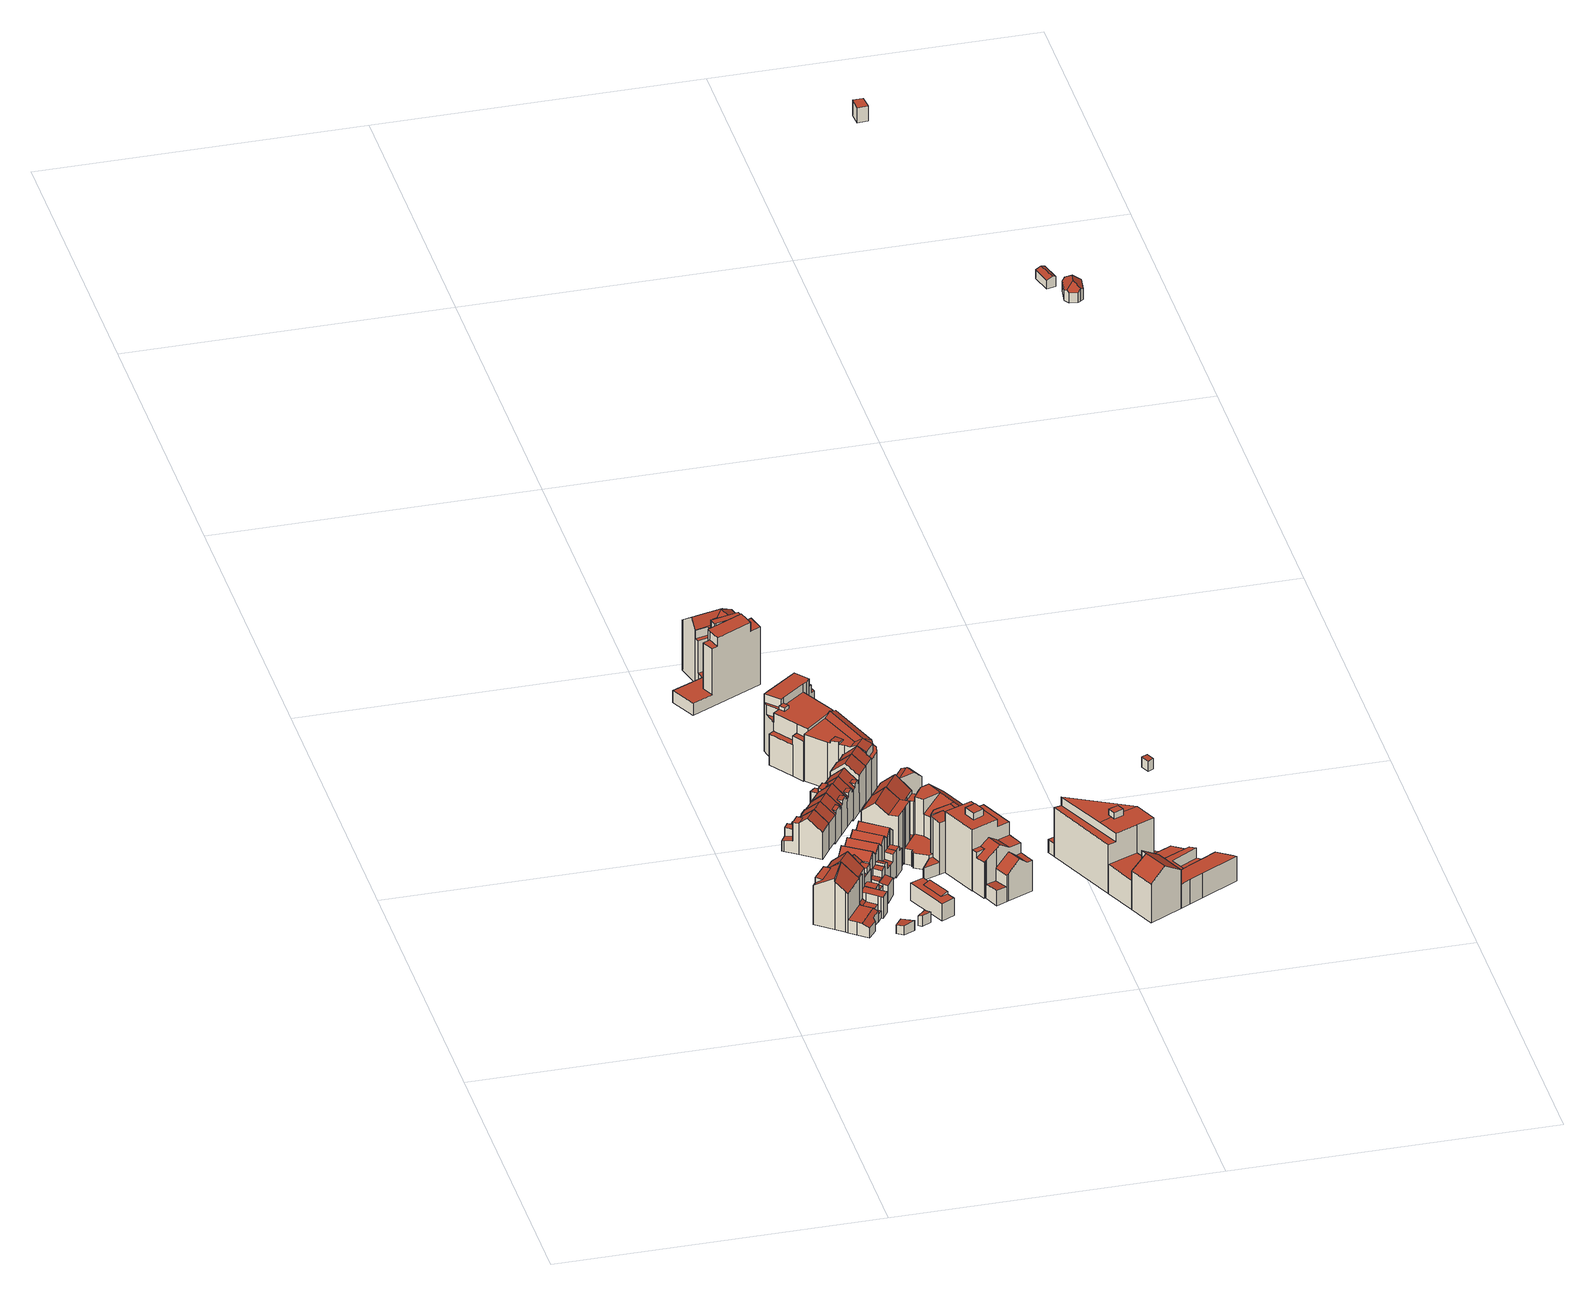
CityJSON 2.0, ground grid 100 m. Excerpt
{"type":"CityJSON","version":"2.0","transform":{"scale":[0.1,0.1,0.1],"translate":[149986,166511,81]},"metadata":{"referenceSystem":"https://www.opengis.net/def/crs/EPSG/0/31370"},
"CityObjects":{
"building1":{"type":"Building","attributes":{"name":"BUILDING","measuredHeight":17.56,"class":"1"},"geometry":[{"type":"MultiSurface","lod":"2","boundaries":[[[0,1,2,3,4]],[[5,6,7,8]],[[9,10,11,12,13]],[[4,14,15,16,17,0]],[[18,19,20,13,21,22,23,7,6]],[[24,9,20,19,25]],[[1,12,11,2]],[[26,15,14,27]],[[28,16,15,26]],[[25,19,18,5,8,23,22,29]],[[30,21,13,12,1,31]],[[32,3,2,33]],[[34,17,16,28]],[[35,10,9,24]],[[31,1,0,17,34]],[[29,22,21,30]],[[27,14,4,3,32]],[[33,2,11,10,35]],[[7,23,8]],[[5,18,6]],[[20,9,13]],[[25,29,30,31,34,28,26,27,32,33,35,24]]],"semantics":{"surfaces":[{"type":"RoofSurface"},{"type":"WallSurface"},{"type":"GroundSurface"}],"values":[0,0,0,0,0,1,1,1,1,1,1,1,1,1,1,1,1,1,1,1,1,2]}}]},
"building2":{"type":"Building","attributes":{"name":"BUILDING","measuredHeight":17.77,"class":"1"},"geometry":[{"type":"MultiSurface","lod":"2","boundaries":[[[36,37,38,39]],[[39,40,41,36]],[[42,43,44,45]],[[46,47,48,43,42]],[[49,50,51,52,53,54,55,56,57,58,59]],[[47,60,61,62,63,48]],[[64,65,66,67]],[[42,45,57,56]],[[68,63,62,69]],[[70,54,53,71]],[[46,42,56,55]],[[72,52,51,73]],[[74,64,67,75]],[[75,67,66,40,39,38,76]],[[76,38,44,43,48,63,68]],[[77,50,49,64,74]],[[78,60,47,46,55,54,70]],[[69,62,61,79]],[[58,57,37,36]],[[59,58,36,41]],[[71,53,52,72]],[[49,59,41,65,64]],[[73,51,50,77]],[[41,40,66,65]],[[79,61,60,78]],[[45,44,38,37,57]],[[69,79,78,70,71,72,73,77,74,75,76,68]]],"semantics":{"surfaces":[{"type":"RoofSurface"},{"type":"WallSurface"},{"type":"GroundSurface"}],"values":[0,0,0,0,0,0,0,1,1,1,1,1,1,1,1,1,1,1,1,1,1,1,1,1,1,1,2]}}]},
"building3":{"type":"Building","attributes":{"description":"NFR_EURO_U -","name":"BUILDING","measuredHeight":13.26,"class":"1"},"geometry":[{"type":"MultiSurface","lod":"2","boundaries":[[[80,81,82,83,84,85]],[[86,87,88,89,90,91,92],[93,94,95,96]],[[97,98,99]],[[100,98,97,101,102,90,89]],[[97,99,101]],[[103,95,94,104]],[[105,106,107,108,109]],[[109,110,111,112,113,114,88,87,86,106,105]],[[93,94,104]],[[115,116,117,118,119,102,101,99,98,100]],[[96,103,95]],[[85,84,83,82,91,90,102,119,120,121,122,123,124]],[[109,108,80,85,124,125,110]],[[103,96,93,104]],[[106,86,92,91,82,81,107]],[[108,107,81,80]],[[114,126,115,100,89,88]],[[110,125,124,123,122,121,120,119,118,117,116,115,126,114,113,112,111]]],"semantics":{"surfaces":[{"type":"RoofSurface"},{"type":"WallSurface"},{"type":"GroundSurface"}],"values":[0,0,0,0,0,0,0,1,1,1,1,1,1,1,1,1,1,2]}}]},
"building4":{"type":"Building","attributes":{"name":"BUILDING","measuredHeight":12.92,"class":"1"},"geometry":[{"type":"MultiSurface","lod":"2","boundaries":[[[127,128,129,130]],[[131,132,133,134,135,136]],[[137,138,128,127,139,140,141,142]],[[143,144,145,146,147]],[[148,149,137,142,150]],[[151,139,127,130,152]],[[153,145,144,134,133,154]],[[152,130,129,155]],[[154,133,132,156]],[[149,148,135,143,147]],[[156,132,131,140,139,151]],[[155,129,128,138,157]],[[150,142,141]],[[148,150,141,136,135]],[[158,146,145,153]],[[141,140,131,136]],[[157,138,137,149,147,146,158]],[[135,134,144,143]],[[153,154,156,151,152,155,157,158]]],"semantics":{"surfaces":[{"type":"RoofSurface"},{"type":"WallSurface"},{"type":"GroundSurface"}],"values":[0,0,0,0,0,1,1,1,1,1,1,1,1,1,1,1,1,1,2]}}]},
"building5":{"type":"Building","attributes":{"name":"BUILDING","measuredHeight":3.35,"class":"1"},"geometry":[{"type":"MultiSurface","lod":"2","boundaries":[[[159,160,161,162]],[[163,161,160,164]],[[165,162,161,163]],[[164,160,159,166]],[[166,159,162,165]],[[166,165,163,164]]],"semantics":{"surfaces":[{"type":"RoofSurface"},{"type":"WallSurface"},{"type":"GroundSurface"}],"values":[0,1,1,1,1,2]}}]},
"building6":{"type":"Building","attributes":{"name":"BUILDING","measuredHeight":14.87,"class":"1"},"geometry":[{"type":"MultiSurface","lod":"2","boundaries":[[[167,168,169,170,171,172]],[[173,174,175,176]],[[177,178,179,167,172]],[[180,181,182,183,184]],[[185,186,187,188,189,190]],[[171,170,173,176,183]],[[191,190,189,192]],[[193,178,177,181,180,194]],[[195,188,187,174,173,170,169,196]],[[177,172,182,181]],[[197,168,167,179,198]],[[194,180,185,190,191]],[[196,169,168,197]],[[180,184,175,186,185]],[[175,174,187,186]],[[198,179,178,193]],[[192,189,188,195]],[[172,171,183,182]],[[184,183,176,175]],[[197,198,193,194,191,192,195,196]]],"semantics":{"surfaces":[{"type":"RoofSurface"},{"type":"WallSurface"},{"type":"GroundSurface"}],"values":[0,0,0,0,0,1,1,1,1,1,1,1,1,1,1,1,1,1,1,2]}}]},
"building7":{"type":"Building","attributes":{"name":"BUILDING","measuredHeight":12.76,"class":"1"},"geometry":[{"type":"MultiSurface","lod":"2","boundaries":[[[199,200,201,202,203,204]],[[205,206,207,208,209,210,211]],[[203,202,212,213]],[[214,207,206,215]],[[216,204,203,213,217]],[[200,199,205,211]],[[151,201,200,211,210,156]],[[217,213,212,152]],[[215,206,205,199,204,216]],[[218,208,207,214]],[[154,209,208,218]],[[152,212,202,201,151]],[[156,210,209,154]],[[154,218,214,215,216,217,152,151,156]]],"semantics":{"surfaces":[{"type":"RoofSurface"},{"type":"WallSurface"},{"type":"GroundSurface"}],"values":[0,0,0,1,1,1,1,1,1,1,1,1,1,2]}}]},
"building8":{"type":"Building","attributes":{"name":"BUILDING","measuredHeight":14.96,"class":"1"},"geometry":[{"type":"MultiSurface","lod":"2","boundaries":[[[219,179,178,220,221,222]],[[223,224,225,219,222]],[[226,227,228,229,230]],[[231,232,233,234]],[[222,221,231,228,227]],[[235,225,224,236]],[[231,234,229,228]],[[221,220,232,231]],[[194,233,232,220,178,193]],[[223,222,227,226]],[[237,230,229,234,233,194]],[[193,178,179,198]],[[198,179,219,225,235]],[[236,224,223,226,230,237]],[[198,235,236,237,194,193]]],"semantics":{"surfaces":[{"type":"RoofSurface"},{"type":"WallSurface"},{"type":"GroundSurface"}],"values":[0,0,0,0,1,1,1,1,1,1,1,1,1,1,2]}}]},
"building9":{"type":"Building","attributes":{"name":"BUILDING","measuredHeight":13.38,"class":"1"},"geometry":[{"type":"MultiSurface","lod":"2","boundaries":[[[238,239,240,241]],[[242,243,244,245]],[[246,247,248,249,250,251,252,253]],[[246,254,255,256,257,247]],[[258,259,251,250]],[[260,240,239,244,243,261]],[[262,248,247,257,263]],[[261,243,242,255,254,264]],[[263,257,241,240,260]],[[256,255,242,245]],[[258,250,249]],[[251,259,252]],[[257,256,245,238,241]],[[245,244,239,238]],[[265,253,252,259,258,249,248,262]],[[264,254,246,253,265]],[[260,261,264,265,262,263]]],"semantics":{"surfaces":[{"type":"RoofSurface"},{"type":"WallSurface"},{"type":"GroundSurface"}],"values":[0,0,0,0,0,1,1,1,1,1,1,1,1,1,1,1,2]}}]},
"building10":{"type":"Building","attributes":{"name":"BUILDING","measuredHeight":3.62,"class":"1"},"geometry":[{"type":"MultiSurface","lod":"2","boundaries":[[[266,267,268,269,270]],[[271,268,267,272]],[[273,270,269,274]],[[272,267,266,275]],[[274,269,268,271]],[[275,266,270,273]],[[273,274,271,272,275]]],"semantics":{"surfaces":[{"type":"RoofSurface"},{"type":"WallSurface"},{"type":"GroundSurface"}],"values":[0,1,1,1,1,1,2]}}]},
"building11":{"type":"Building","attributes":{"name":"BUILDING","measuredHeight":14.29,"class":"1"},"geometry":[{"type":"MultiSurface","lod":"2","boundaries":[[[276,277,278,279,280]],[[281,282,283,284]],[[285,286,287,288,289,290]],[[288,291,224,292,289]],[[293,224,291,294]],[[295,282,281,278,277,296]],[[289,292,276,280]],[[297,286,285,283,282,295]],[[294,291,288,287,298]],[[281,284,279,278]],[[290,289,280,279,284]],[[298,287,286,297]],[[285,290,284,283]],[[296,277,276,292,224,293]],[[294,298,297,295,296,293]]],"semantics":{"surfaces":[{"type":"RoofSurface"},{"type":"WallSurface"},{"type":"GroundSurface"}],"values":[0,0,0,0,1,1,1,1,1,1,1,1,1,1,2]}}]},
"building12":{"type":"Building","attributes":{"name":"BUILDING","measuredHeight":13.66,"class":"1"},"geometry":[{"type":"MultiSurface","lod":"2","boundaries":[[[299,300,301,302]],[[303,304,305,306]],[[307,308,299,302,309,310,306,305]],[[311,308,307,304,303,310,309,312]],[[305,304,307]],[[313,301,300,314]],[[312,309,302,301,313]],[[314,300,299,308,311]],[[303,306,310]],[[313,314,311,312]]],"semantics":{"surfaces":[{"type":"RoofSurface"},{"type":"WallSurface"},{"type":"GroundSurface"}],"values":[0,0,0,1,1,1,1,1,1,2]}}]},
"building13":{"type":"Building","attributes":{"name":"BUILDING","measuredHeight":15.07,"class":"1"},"geometry":[{"type":"MultiSurface","lod":"2","boundaries":[[[315,287,286,285,316]],[[315,316,317,318,319]],[[320,321,322,323,324]],[[325,326,327,283,282]],[[317,316,327,326]],[[318,317,326,324,323]],[[328,287,315,319,329]],[[330,286,287,328]],[[331,321,320,325,282,332]],[[326,325,320,324]],[[316,285,283,327]],[[332,282,283,285,286,330]],[[333,322,321,331]],[[329,319,318,323,322,333]],[[328,329,333,331,332,330]]],"semantics":{"surfaces":[{"type":"RoofSurface"},{"type":"WallSurface"},{"type":"GroundSurface"}],"values":[0,0,0,0,1,1,1,1,1,1,1,1,1,1,2]}}]},
"building14":{"type":"Building","attributes":{"name":"BUILDING","measuredHeight":6.71,"class":"1"},"geometry":[{"type":"MultiSurface","lod":"2","boundaries":[[[334,335,336,337,338,339,340,341]],[[342,336,335,343,344]],[[345,338,337,342,344,346]],[[347,341,340,348]],[[336,342,337]],[[348,340,339,349]],[[346,344,343,334,341,347]],[[343,335,334]],[[349,339,338,345]],[[348,349,345,346,347]]],"semantics":{"surfaces":[{"type":"RoofSurface"},{"type":"WallSurface"},{"type":"GroundSurface"}],"values":[0,0,1,1,1,1,1,1,1,2]}}]},
"building15":{"type":"Building","attributes":{"name":"BUILDING","measuredHeight":13.35,"class":"1"},"geometry":[{"type":"MultiSurface","lod":"2","boundaries":[[[350,351,352,353,354,355,356,357]],[[352,358,359,360,361,353]],[[362,363,357,356]],[[364,365,366,367]],[[366,365,360,359]],[[362,356,355]],[[357,363,350]],[[368,367,366,359,358,369]],[[369,358,352,351,370]],[[371,354,353,361,364,367,368]],[[365,364,361,360]],[[370,351,350,363,362,355,354,371]],[[368,369,370,371]]],"semantics":{"surfaces":[{"type":"RoofSurface"},{"type":"WallSurface"},{"type":"GroundSurface"}],"values":[0,0,0,0,1,1,1,1,1,1,1,1,2]}}]},
"building16":{"type":"Building","attributes":{"name":"BUILDING","measuredHeight":21.47,"class":"1"},"geometry":[{"type":"MultiSurface","lod":"2","boundaries":[[[372,373,374,375,376,377,378,379]],[[380,381,382,383]],[[372,380,383,373]],[[384,375,374,385]],[[386,382,381,387]],[[388,379,378,389]],[[390,376,375,384]],[[385,374,373,383,382,386]],[[387,381,380,372,379,388]],[[391,377,376,390]],[[389,378,377,391]],[[386,387,388,389,391,390,384,385]]],"semantics":{"surfaces":[{"type":"RoofSurface"},{"type":"WallSurface"},{"type":"GroundSurface"}],"values":[0,0,0,1,1,1,1,1,1,1,1,2]}}]},
"building17":{"type":"Building","attributes":{"name":"BUILDING","measuredHeight":14.18,"class":"1"},"geometry":[{"type":"MultiSurface","lod":"2","boundaries":[[[392,393,394,395]],[[396,397,398,352,399,400,394,393]],[[401,402,403,404]],[[398,405,406,407,352]],[[395,394,400]],[[408,407,406,401,409]],[[406,405,402,401]],[[410,404,403,411]],[[393,392,396]],[[411,403,402,412]],[[412,402,405,398,397,413]],[[413,397,396,392,395,400,399,414]],[[409,401,404,410]],[[414,399,352,407,408]],[[408,409,410,411,412,413,414]]],"semantics":{"surfaces":[{"type":"RoofSurface"},{"type":"WallSurface"},{"type":"GroundSurface"}],"values":[0,0,0,0,1,1,1,1,1,1,1,1,1,1,2]}}]},
"building18":{"type":"Building","attributes":{"name":"BUILDING","measuredHeight":15.66,"class":"1"},"geometry":[{"type":"MultiSurface","lod":"2","boundaries":[[[415,416,417,418]],[[415,418,419,420]],[[413,419,418,417,412]],[[412,417,416,421]],[[421,416,415,420,422]],[[422,420,419,413]],[[412,421,422,413]]],"semantics":{"surfaces":[{"type":"RoofSurface"},{"type":"WallSurface"},{"type":"GroundSurface"}],"values":[0,0,1,1,1,1,2]}}]},
"building19":{"type":"Building","attributes":{"name":"BUILDING","measuredHeight":22.02,"class":"1"},"geometry":[{"type":"MultiSurface","lod":"2","boundaries":[[[423,424,425,426,427]],[[428,429,430,431]],[[432,433,434,381,435]],[[432,435,436,437,438,439,440]],[[441,440,439,427,426,442]],[[439,438,423,427]],[[442,426,425,443]],[[444,381,434,445]],[[446,436,435,381,444]],[[447,433,432,440,441]],[[438,437,429,428,423]],[[448,430,429,437,436,446]],[[424,423,428,431]],[[443,425,424,431,430,448]],[[445,434,433,447]],[[444,445,447,441,442,443,448,446]]],"semantics":{"surfaces":[{"type":"RoofSurface"},{"type":"WallSurface"},{"type":"GroundSurface"}],"values":[0,0,0,0,1,1,1,1,1,1,1,1,1,1,1,2]}}]},
"building20":{"type":"Building","attributes":{"description":"R4029863_H","name":"BUILDING","class":"1"},"geometry":[{"type":"MultiSurface","lod":"2","boundaries":[[[449,450,451,452,453]],[[454,455,456,457,458,459,460,461,462,463]],[[464,465,466,467]],[[468,469,470,471,472]],[[473,474,475,476,477]],[[478,479,480,481,482,483]],[[484,485,472,471,486]],[[487,451,452,474,475,488]],[[481,482,455,456,467]],[[466,467,456,457]],[[489,462,450,451,487]],[[453,449,484,485]],[[461,460,490,491]],[[485,472,477,473]],[[486,484,463,454]],[[478,479,470,471]],[[482,483,486,454,455]],[[472,468,476,477]],[[449,450,462,463,484]],[[475,488,492,469,468,476]],[[493,459,460,490]],[[492,493,459,458,465,464,480,479,470,469]],[[480,481,467,464]],[[483,478,471,486]],[[462,461,491,489]],[[452,453,485,473,474]],[[465,466,457,458]],[[488,492,493,490,491,489,487]]],"semantics":{"surfaces":[{"type":"RoofSurface"},{"type":"WallSurface"},{"type":"GroundSurface"}],"values":[0,0,0,0,0,0,0,1,1,1,1,1,1,1,1,1,1,1,1,1,1,1,1,1,1,1,1,2]}}]},
"building21":{"type":"Building","attributes":{"name":"BUILDING","measuredHeight":16,"class":"1"},"geometry":[{"type":"MultiSurface","lod":"2","boundaries":[[[494,495,496,497]],[[415,420,498,499,500]],[[501,502,503,415,500,504]],[[497,496,505,506,507]],[[508,505,496,495,509]],[[503,502,497,507]],[[510,504,500,499,511]],[[512,498,420,513]],[[513,420,415,503,507,506,514]],[[502,501,494,497]],[[509,495,494,501,504,510]],[[514,506,505,508]],[[511,499,498,512]],[[508,509,510,511,512,513,514]]],"semantics":{"surfaces":[{"type":"RoofSurface"},{"type":"WallSurface"},{"type":"GroundSurface"}],"values":[0,0,0,0,1,1,1,1,1,1,1,1,1,2]}}]},
"building22":{"type":"Building","attributes":{"description":"R4029863_J","name":"BUILDING","class":"1"},"geometry":[{"type":"MultiSurface","lod":"2","boundaries":[[[515,516,517,518,519,520,521,522,523,524]],[[525,526,527,528]],[[529,530,531,532]],[[533,534,535]],[[536,537,538,539,540]],[[541,542,543,544]],[[545,546,547,548,549,550,551,552,553,554]],[[555,556,557,558]],[[559,560,561,562]],[[563,564,565,551]],[[566,560,561,567]],[[538,554,553,539]],[[568,519,520,566]],[[517,518,527,528]],[[536,551,552,540]],[[520,521,559,560]],[[539,540,552,553]],[[555,569,570,515,516,517,528,525,558]],[[565,523,524,564]],[[550,544,541,549]],[[551,563,533,534]],[[522,523,537,538]],[[571,568,519,518,527,526,557,556]],[[530,531,572,573]],[[537,536,551,565]],[[556,571,569,555]],[[543,574,575,542]],[[567,561,562,546,547,576]],[[524,515,570,577,535,533,563,564]],[[544,543,574,577]],[[525,526,557,558]],[[545,546,562,559]],[[549,529,530,548]],[[532,575,572,531]],[[576,547,548,573]],[[521,522,554,545]],[[551,550,535,534]],[[529,532,542,541]],[[577,570,569,571,568,566,567,576,573,572,575,574]]],"semantics":{"surfaces":[{"type":"RoofSurface"},{"type":"WallSurface"},{"type":"GroundSurface"}],"values":[0,0,0,0,0,0,0,0,0,0,1,1,1,1,1,1,1,1,1,1,1,1,1,1,1,1,1,1,1,1,1,1,1,1,1,1,1,1,2]}}]},
"building23":{"type":"Building","attributes":{"name":"BUILDING","measuredHeight":16.73,"class":"1"},"geometry":[{"type":"MultiSurface","lod":"2","boundaries":[[[578,579,580,581,582]],[[583,579,578]],[[584,585,586,587,588]],[[589,590,591,592,593,594,595,596,597,598,599]],[[600,601,602,603,604,605,606,607]],[[580,579,599,598]],[[608,589,599,579]],[[608,579,583,609,610]],[[587,586,594,593]],[[611,591,590,612]],[[612,590,589,608,610,613]],[[614,581,580,598,597,615]],[[616,606,605,617]],[[613,610,609,601,600,618]],[[583,578,603,602]],[[578,582,604,603]],[[619,588,587,593,592,620]],[[620,592,591,611]],[[621,607,606,616]],[[617,605,604,582,581,614]],[[585,584,596,595]],[[615,597,596,584,588,619]],[[609,583,602,601]],[[618,600,607,621]],[[586,585,595,594]],[[612,613,618,621,616,617,614,615,619,620,611]]],"semantics":{"surfaces":[{"type":"RoofSurface"},{"type":"WallSurface"},{"type":"GroundSurface"}],"values":[0,0,0,0,0,0,0,0,1,1,1,1,1,1,1,1,1,1,1,1,1,1,1,1,1,2]}}]},
"building24":{"type":"Building","attributes":{"description":"R4029863_G","name":"BUILDING","class":"1"},"geometry":[{"type":"MultiSurface","lod":"2","boundaries":[[[622,623,624,625]],[[626,627,628,629,630,631]],[[632,633,634,635,636,637,638]],[[626,631,639]],[[640,641,642,643]],[[644,645,646,647,648]],[[630,635,634,648,647,631]],[[639,631,649,650,651]],[[652,653,654,655]],[[649,631,647,646,633,632,656]],[[657,658,659,660,636,635,630,629,642,641]],[[645,633,646]],[[658,661,625,659]],[[648,634,644]],[[652,653,623,624]],[[627,640,643,628]],[[662,663,651,650]],[[664,665,656,632,638,654,653]],[[628,643,642,629]],[[637,655,654,638]],[[663,666,639,651]],[[623,664,667,622]],[[625,622,667,661]],[[644,634,633,645]],[[666,668,626,639]],[[665,662,650,649,656]],[[668,657,641,640,627,626]],[[637,636,659,624,652,655]],[[662,663,666,668,657,658,661,667,664,665]]],"semantics":{"surfaces":[{"type":"RoofSurface"},{"type":"WallSurface"},{"type":"GroundSurface"}],"values":[0,0,0,0,0,0,0,0,0,0,1,1,1,1,1,1,1,1,1,1,1,1,1,1,1,1,1,1,2]}}]},
"building25":{"type":"Building","attributes":{"name":"BUILDING","measuredHeight":15.78,"class":"1"},"geometry":[{"type":"MultiSurface","lod":"2","boundaries":[[[669,670,671,672]],[[673,674,675,676,677]],[[678,679,673,677,680]],[[669,672,678,680]],[[671,679,678,672]],[[681,676,675,682]],[[680,677,676]],[[683,679,671,684]],[[685,670,669,680,676,681]],[[684,671,670,685]],[[682,675,674,686]],[[686,674,673,679,683]],[[686,683,684,685,681,682]]],"semantics":{"surfaces":[{"type":"RoofSurface"},{"type":"WallSurface"},{"type":"GroundSurface"}],"values":[0,0,0,0,0,1,1,1,1,1,1,1,2]}}]},
"building26":{"type":"Building","attributes":{"description":"R4029688_B","name":"BUILDING","class":"1"},"geometry":[{"type":"MultiSurface","lod":"2","boundaries":[[[687,688,689,690]],[[691,692,693,694,695,696,697,698,699,700,701,702,703,430,704,705]],[[706,707,708,709,710,711,712]],[[708,713,714,715,716,709]],[[717,718,707,706]],[[719,720,721,722,723,724,725]],[[719,717,726,727,728,729,730]],[[718,717,719,725,731,732]],[[733,731,732,734]],[[735,699,700,736]],[[715,716,695,696]],[[737,703,430,738]],[[698,699,735,739]],[[696,697,687,688]],[[712,706,726,727]],[[727,728,692,693]],[[740,701,702,741]],[[741,702,703,737]],[[713,714,742,743]],[[744,722,723,745]],[[746,687,697,698,739]],[[711,712,727,693,694]],[[747,724,725,731,733]],[[710,711,694,695,716]],[[714,715,696,688,689]],[[748,690,687,746]],[[738,744,722,721,704,430]],[[706,717,726]],[[734,732,718,707,708,713,743]],[[736,700,701,740]],[[689,690,748,742]],[[720,721,704,705,730]],[[691,729,730,705]],[[745,723,724,747]],[[719,720,730]],[[709,710,716]],[[728,729,691,692]],[[735,736,740,741,737,738,744,745,747,733,734,743,742,748,746,739]]],"semantics":{"surfaces":[{"type":"RoofSurface"},{"type":"WallSurface"},{"type":"GroundSurface"}],"values":[0,0,0,0,0,0,0,0,1,1,1,1,1,1,1,1,1,1,1,1,1,1,1,1,1,1,1,1,1,1,1,1,1,1,1,1,1,2]}}]},
"building27":{"type":"Building","attributes":{"description":"R532","name":"BUILDING","class":"1"},"geometry":[{"type":"MultiSurface","lod":"2","boundaries":[[[749,750,751,752],[753,754,755,756]],[[757,758,759,760]],[[761,762,763,764]],[[758,756,755,759]],[[743,734,762,761,749,752]],[[734,762,763,765]],[[766,751,752,743]],[[765,763,764,750,751,766]],[[760,754,753,757]],[[759,755,754,760]],[[749,750,764,761]],[[757,753,756,758]],[[743,734,765,766]]],"semantics":{"surfaces":[{"type":"RoofSurface"},{"type":"WallSurface"},{"type":"GroundSurface"}],"values":[0,0,0,1,1,1,1,1,1,1,1,1,2]}}]},
"building28":{"type":"Building","attributes":{"name":"BUILDING","measuredHeight":15.99,"class":"1"},"geometry":[{"type":"MultiSurface","lod":"2","boundaries":[[[767,768,769,770,771,772,773,774,775]],[[772,776,777,773]],[[776,778,779,777]],[[774,780,781,775]],[[782,780,774,773,777,779,783]],[[784,770,769,785]],[[786,768,767,781,780,782]],[[785,769,768,786]],[[775,781,767]],[[787,771,770,784]],[[783,779,778,788]],[[788,778,776,772,771,787]],[[782,783,788,787,784,785,786]]],"semantics":{"surfaces":[{"type":"RoofSurface"},{"type":"WallSurface"},{"type":"GroundSurface"}],"values":[0,0,0,0,1,1,1,1,1,1,1,1,2]}}]},
"building29":{"type":"Building","attributes":{"name":"BUILDING","measuredHeight":12.69,"class":"1"},"geometry":[{"type":"MultiSurface","lod":"2","boundaries":[[[789,790,791,792]],[[791,790,793,794]],[[795,796,797,798,789,792,799]],[[800,801,802,803,804]],[[805,794,793,806]],[[807,798,797,808]],[[796,795,800,804]],[[809,802,801,810]],[[806,793,790,789,798,807]],[[811,799,792,791,794,805]],[[808,797,796,804,803,812]],[[810,801,800,795,799,811]],[[812,803,802,809]],[[809,810,811,805,806,807,808,812]]],"semantics":{"surfaces":[{"type":"RoofSurface"},{"type":"WallSurface"},{"type":"GroundSurface"}],"values":[0,0,0,0,1,1,1,1,1,1,1,1,1,2]}}]},
"building30":{"type":"Building","attributes":{"description":"R0237","name":"BUILDING","class":"1"},"geometry":[{"type":"MultiSurface","lod":"2","boundaries":[[[813,814,815,816]],[[817,818,819,820,821]],[[822,823,824,825,826,827,828,829,830]],[[822,831,827,826,832,833,823]],[[818,819,820,833,823,824]],[[834,835,815,814,830,829]],[[836,827,828,837]],[[821,817,825,832]],[[838,816,813,839]],[[840,841,842,843]],[[837,828,829,834]],[[835,815,816,838]],[[839,813,831,827,836]],[[820,821,832,833]],[[844,845,841,840]],[[846,847,845,844]],[[830,814,813,831,822]],[[817,818,824,825]],[[838,839,836,837,834,835]]],"semantics":{"surfaces":[{"type":"RoofSurface"},{"type":"WallSurface"},{"type":"GroundSurface"}],"values":[0,0,0,0,1,1,1,1,1,1,1,1,1,1,1,1,1,1,2]}}]},
"building31":{"type":"Building","attributes":{"description":"R00114","name":"BUILDING","class":"1"},"geometry":[{"type":"MultiSurface","lod":"2","boundaries":[[[848,849,850,851]],[[849,852,853,854,850]],[[855,856,853,854]],[[857,851,848,858]],[[850,851,857,859,855,854]],[[860,849,852,861]],[[860,858,848,849]],[[861,852,853,856]],[[859,857,858,860,861,856,855]]],"semantics":{"surfaces":[{"type":"RoofSurface"},{"type":"WallSurface"},{"type":"GroundSurface"}],"values":[0,0,1,1,1,1,1,1,2]}}]},
"building32":{"type":"Building","attributes":{"name":"BUILDING","measuredHeight":4.47,"class":"1"},"geometry":[{"type":"MultiSurface","lod":"2","boundaries":[[[862,863,864,865,866,867,868,869]],[[837,868,867,836]],[[839,866,865,838]],[[870,864,863,871]],[[872,862,869,873]],[[838,865,864,870]],[[836,867,866,839]],[[871,863,862,872]],[[873,869,868,837]],[[870,871,872,873,837,836,839,838]]],"semantics":{"surfaces":[{"type":"RoofSurface"},{"type":"WallSurface"},{"type":"GroundSurface"}],"values":[0,1,1,1,1,1,1,1,1,2]}}]},
"building33":{"type":"Building","attributes":{"description":"R00113","name":"BUILDING","class":"1"},"geometry":[{"type":"MultiSurface","lod":"2","boundaries":[[[874,875,876,877]],[[878,879,880,881,882,883,884,885,886]],[[887,888,889,890]],[[891,892,893,894,895,896,897,898]],[[899,900,901,902,903]],[[889,877,874,899,900,883,884,885,888]],[[882,883,900,901]],[[904,905,879,880]],[[876,890,887,873,837]],[[858,895,896,835]],[[890,876,877,889]],[[860,861,893,894]],[[892,902,903,891]],[[906,873,887,888,885,886,907]],[[835,896,897,875,876,837,834]],[[908,907,886,878]],[[905,908,878,879]],[[891,903,899,898]],[[904,880,881,856]],[[882,901,902,892,893,861,909,910,856,881]],[[897,898,874,875]],[[858,860,894,895]],[[909,861,860,858,835,834,837,873,906,907,908,905,904,856,910]]],"semantics":{"surfaces":[{"type":"RoofSurface"},{"type":"WallSurface"},{"type":"GroundSurface"}],"values":[0,0,0,0,0,1,1,1,1,1,1,1,1,1,1,1,1,1,1,1,1,1,2]}}]},
"building34":{"type":"Building","attributes":{"name":"BUILDING","measuredHeight":8.31,"class":"1"},"geometry":[{"type":"MultiSurface","lod":"2","boundaries":[[[879,880,911,912,913,914,915,916]],[[917,918,919,920,921]],[[922,921,920,923]],[[879,916,917,921]],[[924,913,912,925]],[[926,880,879,921,922]],[[925,912,911,927]],[[928,918,917,916,915,929]],[[927,911,880,926]],[[923,920,919,930]],[[929,915,914,931]],[[931,914,913,924]],[[930,919,918,928]],[[926,922,923,930,928,929,931,924,925,927]]],"semantics":{"surfaces":[{"type":"RoofSurface"},{"type":"WallSurface"},{"type":"GroundSurface"}],"values":[0,0,1,1,1,1,1,1,1,1,1,1,1,2]}}]},
"building35":{"type":"Building","attributes":{"name":"BUILDING","measuredHeight":3.46,"class":"1"},"geometry":[{"type":"MultiSurface","lod":"2","boundaries":[[[932,933,934,935]],[[936,933,932,937]],[[938,934,933,936]],[[937,932,935,939]],[[939,935,934,938]],[[938,936,937,939]]],"semantics":{"surfaces":[{"type":"RoofSurface"},{"type":"WallSurface"},{"type":"GroundSurface"}],"values":[0,1,1,1,1,2]}}]},
"building36":{"type":"Building","attributes":{"name":"BUILDING","measuredHeight":3.62,"class":"1"},"geometry":[{"type":"MultiSurface","lod":"2","boundaries":[[[940,941,942,943]],[[940,943,944,945]],[[946,944,943,942,947]],[[947,942,941,948]],[[948,941,940,945,949]],[[949,945,944,946]],[[949,946,947,948]]],"semantics":{"surfaces":[{"type":"RoofSurface"},{"type":"WallSurface"},{"type":"GroundSurface"}],"values":[0,0,1,1,1,1,2]}}]},
"building37":{"type":"Building","attributes":{"name":"BUILDING","measuredHeight":4.29,"class":"1"},"geometry":[{"type":"MultiSurface","lod":"2","boundaries":[[[950,951,952,953,954]],[[950,955,956,957,951]],[[953,952,958,959,960,961]],[[962,951,957,963]],[[962,964,965,958,952,951]],[[966,956,955,967]],[[968,963,957,956,966]],[[967,955,950,969]],[[969,950,954,970]],[[971,959,958,965,972]],[[973,961,960,974]],[[970,954,953,961,973]],[[972,965,964,975]],[[974,960,959,971]],[[975,964,962,963,968]],[[966,967,969,970,973,974,971,972,975,968]]],"semantics":{"surfaces":[{"type":"RoofSurface"},{"type":"WallSurface"},{"type":"GroundSurface"}],"values":[0,0,0,0,0,1,1,1,1,1,1,1,1,1,1,2]}}]},
"building38":{"type":"Building","attributes":{"name":"BUILDING","measuredHeight":5.21,"class":"1"},"geometry":[{"type":"MultiSurface","lod":"2","boundaries":[[[976,977,978,979]],[[980,977,976,981]],[[982,979,978,983]],[[983,978,977,980]],[[981,976,979,982]],[[980,981,982,983]]],"semantics":{"surfaces":[{"type":"RoofSurface"},{"type":"WallSurface"},{"type":"GroundSurface"}],"values":[0,1,1,1,1,2]}}]}
},
"vertices":[
[258,181,290],[223,208,290],[173,138,290],[194,121,290],[207,111,290],[95,217,398],[114,203,397],[151,254,398],[133,267,398],[140,164,410],[165,144,387],[173,138,379],[223,208,380],[179,243,421],[226,96,280],[250,126,279],[248,143,284],[270,172,283],[95,217,380],[87,206,379],[140,164,421],[140,273,383],[139,274,381],[133,267,381],[140,164,246],[87,206,246],[250,126,246],[226,96,246],[247,143,246],[139,274,246],[140,273,246],[223,208,246],[194,121,246],[173,138,246],[270,172,246],[165,144,246],
[247,223,288],[238,229,296],[223,208,296],[231,202,289],[262,178,289],[276,199,288],[234,233,378],[218,212,379],[223,208,381],[238,229,380],[251,258,378],[210,290,423],[177,244,423],[285,192,317],[289,189,317],[308,216,317],[293,226,317],[279,237,317],[252,258,317],[251,258,317],[234,233,317],[238,229,317],[247,223,317],[276,199,317],[171,320,378],[140,276,379],[139,274,379],[140,273,380],[285,192,269],[276,199,269],[262,178,269],[270,172,269],[140,273,245],[139,274,245],[252,258,245],[279,237,245],[293,226,245],[308,216,245],[285,192,245],[270,172,245],[223,208,245],[289,189,245],[171,320,245],[140,276,245],
[295,260,318],[265,281,318],[250,260,318],[251,258,318],[252,258,318],[279,237,318],[284,308,340],[281,310,342],[279,311,344],[242,336,380],[210,290,380],[250,260,340],[265,281,340],[264,282,341],[244,296,361],[259,319,361],[279,305,341],[208,335,359],[196,356,343],[190,347,359],[202,364,343],[184,339,343],[171,320,343],[279,305,361],[264,282,361],[305,294,291],[284,308,291],[265,281,291],[295,260,291],[314,288,291],[314,288,244],[305,294,244],[284,308,244],[281,310,244],[279,311,244],[202,364,244],[196,356,244],[190,347,244],[184,339,244],[171,320,244],[210,290,244],[250,260,244],[251,258,244],[252,258,244],[279,237,244],[295,260,244],[242,336,244],
[191,604,374],[162,562,374],[199,537,337],[228,579,337],[152,630,309],[140,639,309],[124,650,309],[111,631,309],[139,611,309],[143,617,309],[139,578,351],[140,578,352],[153,630,335],[152,630,335],[143,617,335],[158,606,350],[139,611,287],[111,631,280],[96,608,280],[102,604,281],[124,589,287],[139,611,350],[124,589,351],[143,617,350],[153,630,245],[228,579,245],[96,608,245],[124,650,245],[199,537,245],[140,639,245],[140,578,245],[102,604,245],
[325,85,279],[360,102,280],[326,128,276],[305,100,276],[326,128,247],[360,102,247],[305,100,247],[325,85,247],
[215,384,384],[202,364,361],[279,311,361],[281,310,361],[294,329,382],[295,330,384],[281,310,305],[305,294,304],[318,312,303],[294,329,303],[307,349,362],[305,350,362],[229,403,361],[331,332,326],[307,349,326],[295,330,327],[294,329,327],[318,312,326],[331,332,300],[318,312,300],[305,294,300],[314,288,297],[327,279,293],[352,317,293],[352,317,235],[327,279,235],[305,350,235],[331,332,235],[314,288,235],[279,311,235],[202,364,235],[229,403,235],
[180,672,331],[152,631,332],[153,630,333],[191,604,373],[220,645,372],[181,672,332],[180,672,284],[165,682,285],[151,692,285],[140,676,285],[124,650,285],[140,639,285],[152,631,285],[228,579,334],[258,620,334],[151,692,245],[165,682,245],[181,672,245],[258,620,245],[140,676,245],
[242,422,384],[308,348,362],[321,366,382],[322,367,384],[335,386,362],[332,388,362],[256,442,361],[335,386,302],[322,367,302],[321,366,302],[343,350,302],[357,370,303],[321,366,329],[308,348,336],[331,332,335],[343,350,328],[256,442,235],[332,388,235],[357,370,235],
[194,690,284],[178,701,285],[165,682,286],[181,672,285],[210,713,300],[195,724,300],[178,701,301],[194,690,300],[249,687,370],[220,646,370],[258,620,332],[263,629,332],[252,637,344],[268,660,344],[279,651,332],[287,662,332],[212,712,332],[210,713,329],[194,690,329],[181,672,330],[263,629,343],[279,651,344],[165,682,237],[195,724,237],[258,620,237],[181,672,237],[212,712,237],[287,662,237],
[415,130,284],[401,148,281],[398,145,281],[376,123,281],[386,116,283],[398,145,248],[401,148,248],[386,116,248],[376,123,248],[415,130,248],
[334,386,304],[357,370,300],[371,390,299],[348,406,303],[348,405,303],[371,390,326],[384,407,326],[361,424,326],[348,406,327],[361,424,362],[360,425,362],[283,480,362],[269,461,383],[348,405,383],[348,406,382],[256,442,362],[334,386,362],[332,388,240],[256,442,240],[384,407,240],[357,370,240],[360,425,240],[283,480,240],
[277,728,372],[241,752,333],[212,712,333],[249,687,372],[293,671,348],[307,692,348],[292,702,347],[278,681,347],[307,692,333],[315,702,333],[287,662,333],[293,671,333],[315,702,235],[287,662,235],[212,712,235],[241,752,235],
[296,499,384],[374,442,383],[375,444,382],[387,460,362],[308,516,363],[398,427,307],[410,443,308],[402,449,308],[387,460,308],[375,444,308],[398,427,325],[375,444,326],[374,442,326],[283,480,233],[308,516,233],[360,425,233],[410,443,233],[384,407,233],[402,449,233],
[482,196,294],[461,186,294],[426,258,294],[448,269,294],[435,296,294],[393,276,295],[454,149,293],[495,170,293],[448,269,302],[482,196,302],[482,197,302],[435,296,235],[482,197,235],[495,170,235],[454,149,235],[393,276,235],
[336,732,328],[343,742,328],[305,769,367],[277,728,367],[315,702,328],[322,712,328],[308,722,342],[322,742,342],[270,794,328],[261,780,328],[275,770,344],[255,742,344],[322,712,343],[336,732,343],[255,742,346],[275,770,345],[261,780,345],[241,752,346],[241,752,234],[270,794,234],[343,742,234],[315,702,234],
[428,539,412],[377,467,412],[402,449,413],[421,476,412],[428,486,412],[434,495,412],[453,522,412],[435,534,412],[393,563,444],[357,587,405],[308,516,405],[343,491,443],[421,476,229],[402,449,229],[308,516,229],[357,587,229],[435,534,229],[453,522,229],[428,486,229],[434,495,229],
[363,772,343],[350,781,342],[338,765,343],[352,755,343],[363,772,328],[371,782,328],[333,809,367],[343,742,329],[352,755,329],[286,816,274],[298,833,275],[260,863,276],[243,848,276],[298,833,328],[286,816,328],[270,794,329],[270,794,226],[286,816,226],[243,848,226],[260,863,226],[298,833,226],[371,782,226],[343,742,226],
[366,851,382],[328,876,344],[298,833,344],[335,807,382],[371,782,349],[402,827,349],[328,876,226],[402,827,226],
[455,560,391],[472,548,391],[478,556,391],[494,580,392],[477,591,392],[455,560,277],[437,533,275],[453,522,277],[472,548,278],[436,619,446],[431,623,440],[399,646,406],[396,561,446],[435,534,401],[437,533,400],[455,560,400],[477,591,401],[473,594,405],[473,594,226],[494,580,226],[478,556,226],[357,587,226],[399,646,226],[435,534,226],[431,623,226],[453,522,226],
[154,1591,402],[150,1590,402],[144,1612,402],[230,1633,402],[236,1612,402],[164,1556,239],[115,1532,239],[118,1522,239],[95,1511,239],[112,1472,239],[47,1440,240],[8,1522,239],[113,1572,238],[150,1590,238],[154,1591,238],[130,1481,395],[112,1472,395],[95,1511,395],[118,1522,395],[261,1604,395],[275,1552,395],[242,1536,395],[228,1588,395],[240,1594,395],[236,1612,362],[230,1633,362],[251,1639,362],[261,1604,362],[240,1594,362],[228,1588,425],[242,1536,425],[130,1481,425],[118,1522,425],[115,1532,425],[164,1556,425],[154,1591,395],[236,1612,395],[164,1556,395],[144,1612,199],[251,1639,199],[150,1590,199],[8,1522,199],[113,1572,199],[275,1552,199],[47,1440,199],
[357,917,263],[345,926,264],[335,912,268],[348,903,268],[427,864,349],[414,874,362],[393,890,382],[357,917,341],[348,903,341],[329,876,341],[361,914,345],[315,885,278],[328,876,279],[329,876,279],[315,885,222],[345,926,222],[361,914,222],[414,874,222],[427,864,222],[402,827,222],[328,876,222],
[193,1185,408],[208,1197,408],[304,1271,408],[338,1230,408],[335,1227,408],[326,1217,408],[314,1208,408],[240,1150,408],[232,1143,408],[193,1183,408],[316,1281,380],[346,1239,380],[338,1230,380],[304,1271,380],[254,1048,349],[277,1014,349],[262,1001,349],[238,1036,349],[196,1167,348],[224,1137,348],[204,1121,348],[224,1137,391],[232,1143,391],[240,1150,391],[252,1134,391],[237,1122,391],[254,1048,319],[238,1036,319],[188,1109,319],[204,1121,319],[314,1208,380],[372,1096,380],[370,1094,380],[277,1014,380],[254,1048,380],[204,1121,380],[224,1137,380],[237,1122,380],[252,1134,380],[240,1150,380],[343,1302,351],[358,1250,351],[346,1239,351],[316,1281,351],[314,1208,351],[326,1217,351],[396,1118,351],[372,1096,351],[196,1167,380],[193,1183,380],[232,1143,380],[326,1217,213],[396,1118,213],[335,1227,213],[343,1302,213],[193,1185,213],[358,1250,213],[262,1001,213],[277,1014,213],[188,1109,213],[238,1036,213],[370,1094,213],[204,1121,213],
[443,911,368],[417,924,382],[393,890,383],[414,874,370],[416,872,368],[446,931,368],[348,924,380],[363,940,378],[345,959,379],[324,938,380],[345,926,380],[342,1070,373],[277,1014,373],[263,1000,373],[318,942,373],[324,938,373],[345,959,373],[363,940,373],[348,924,373],[361,914,373],[375,904,373],[394,924,373],[396,1118,340],[385,1108,340],[446,931,341],[443,911,341],[416,872,341],[427,864,341],[454,905,341],[460,932,341],[361,1087,383],[385,1108,368],[370,1094,378],[263,1000,215],[277,1014,215],[370,1094,215],[414,874,215],[361,914,215],[454,905,215],[427,864,215],[396,1118,215],[345,926,215],[318,942,215],[460,932,215],
[113,1572,232],[105,1605,232],[144,1615,232],[150,1590,232],[232,1716,359],[241,1677,359],[225,1673,371],[235,1634,371],[200,1626,398],[189,1669,398],[101,1621,369],[161,1636,371],[162,1629,371],[165,1617,371],[144,1612,371],[140,1628,370],[101,1618,369],[208,1730,359],[241,1677,350],[251,1639,350],[235,1634,350],[225,1673,350],[162,1629,382],[161,1636,382],[158,1647,382],[172,1650,383],[177,1632,383],[95,1645,398],[82,1699,359],[140,1713,359],[144,1615,342],[105,1605,342],[101,1618,342],[140,1628,342],[100,1623,371],[251,1639,188],[144,1612,188],[144,1612,232],[144,1612,342],[150,1590,188],[82,1699,188],[140,1713,188],[105,1605,188],[100,1623,188],[208,1730,188],[113,1572,188],[232,1716,188],
[516,714,381],[542,726,355],[518,784,353],[504,745,380],[441,707,355],[399,646,352],[431,623,382],[468,692,379],[444,706,358],[502,745,380],[496,787,353],[468,692,382],[468,692,224],[431,623,224],[496,787,224],[518,784,224],[542,726,224],[399,646,224],
[488,433,266],[500,438,266],[513,405,266],[459,385,266],[514,508,277],[512,506,277],[524,477,277],[511,471,277],[496,447,277],[500,438,276],[488,433,276],[448,459,276],[450,463,276],[445,466,276],[449,472,277],[428,486,277],[434,495,277],[476,553,278],[499,535,278],[566,494,402],[589,434,402],[555,421,403],[538,464,403],[496,447,404],[511,471,404],[524,477,403],[530,412,401],[513,405,401],[500,438,401],[496,447,401],[578,499,404],[604,439,404],[553,558,403],[499,535,403],[476,553,403],[478,556,403],[494,580,404],[505,597,404],[531,607,405],[566,494,391],[524,477,353],[512,506,353],[514,508,355],[499,535,353],[582,628,359],[656,459,359],[582,628,225],[656,459,225],[450,463,225],[445,466,225],[434,495,225],[453,522,225],[448,459,225],[449,472,225],[428,486,225],[513,405,225],[530,412,225],[478,556,225],[494,580,225],[488,433,225],[505,597,225],[459,385,225],
[615,444,434],[664,333,434],[581,297,433],[530,412,433],[615,399,434],[583,385,433],[598,349,433],[631,363,434],[615,399,455],[631,363,455],[598,349,454],[583,385,454],[615,444,407],[656,459,407],[704,351,407],[664,333,407],[704,351,225],[581,297,225],
[589,278,349],[603,247,349],[609,249,353],[611,250,354],[643,264,377],[657,270,387],[635,321,386],[608,309,367],[616,290,367],[688,284,365],[665,334,364],[726,300,364],[704,351,364],[581,297,367],[589,278,367],[581,297,227],[704,351,227],[611,250,227],[609,249,227],[603,247,227],[643,264,227],[726,300,227],
[705,234,353],[731,245,330],[709,293,330],[684,282,353],[747,252,331],[726,300,331],[641,263,315],[662,216,315],[664,217,316],[667,218,319],[643,264,316],[641,263,272],[611,250,274],[609,249,274],[629,202,278],[662,216,276],[726,300,226],[747,252,226],[667,218,226],[664,217,226],[609,249,226],[611,250,226],[643,264,226],[629,202,226],
[878,426,389],[983,200,388],[956,189,389],[855,419,390],[1026,286,440],[996,273,440],[991,285,440],[986,297,441],[1016,309,440],[952,266,419],[991,285,419],[996,273,419],[1026,286,419],[1020,300,419],[1076,323,419],[1107,251,419],[1050,228,419],[983,200,418],[878,426,419],[1016,309,419],[986,297,419],[1050,228,224],[956,189,224],[1076,323,224],[1107,251,224],[855,419,224],[878,426,224],[1050,228,225],[1050,228,276],[1107,251,277],[1107,251,225],[1074,179,225],[1074,179,276],[1080,182,225],[1080,182,276],
[1000,89,355],[1048,108,396],[1082,30,396],[1036,6,355],[1040,127,396],[1097,155,355],[1139,61,355],[1139,61,224],[1097,155,224],[1036,6,224],[1000,89,224],[1082,30,224],[1048,108,224],[1040,127,224],
[1095,330,268],[863,452,269],[844,443,268],[855,419,268],[878,426,268],[1076,323,268],[1107,251,267],[1165,281,268],[844,443,224],[863,452,224],[1095,330,224],[1165,281,224],
[1074,179,286],[1050,228,286],[1107,251,286],[1127,206,286],[1146,188,306],[1167,141,306],[1116,112,306],[1097,155,306],[1093,154,306],[1080,182,306],[1127,206,306],[1211,248,306],[1229,236,306],[1165,281,296],[1211,248,296],[1127,206,296],[1107,251,296],[1046,164,324],[1060,137,324],[1040,127,324],[1048,108,324],[1000,89,324],[956,189,324],[1050,228,324],[1074,179,324],[1074,179,336],[1080,182,336],[1093,154,336],[1060,137,336],[1046,164,336],[1116,112,224],[1167,141,224],[1211,248,224],[1229,236,224],[1146,188,224],[1060,137,224],[1093,154,224],
[1139,61,305],[1171,78,306],[1212,100,306],[1331,164,306],[1322,171,306],[1277,202,306],[1277,202,272],[1229,236,273],[1146,188,274],[1163,149,273],[1167,141,273],[1167,141,223],[1163,149,223],[1212,100,223],[1171,78,223],[1116,112,223],[1139,61,223],[1229,236,223],[1322,171,223],[1146,188,223],[1331,164,223],
[1231,801,251],[1249,810,252],[1237,836,252],[1219,828,251],[1249,810,217],[1231,801,217],[1237,836,217],[1219,828,217],
[1618,3542,178],[1600,3537,171],[1617,3474,171],[1635,3479,178],[1645,3482,174],[1628,3545,174],[1645,3482,141],[1617,3474,141],[1600,3537,141],[1628,3545,141],
[1711,3444,177],[1682,3437,202],[1678,3407,202],[1694,3385,185],[1703,3392,178],[1702,3458,177],[1698,3462,177],[1697,3462,177],[1655,3390,184],[1660,3382,177],[1685,3379,178],[1692,3383,184],[1666,3459,184],[1674,3465,178],[1656,3452,176],[1649,3401,177],[1698,3462,143],[1702,3458,143],[1674,3465,143],[1711,3444,143],[1703,3392,143],[1660,3382,143],[1649,3401,143],[1692,3383,143],[1685,3379,143],[1656,3452,143],
[1394,4668,59],[1390,4711,60],[1358,4708,61],[1361,4666,60],[1390,4711,9],[1394,4668,9],[1361,4666,9],[1358,4708,9]
]}
